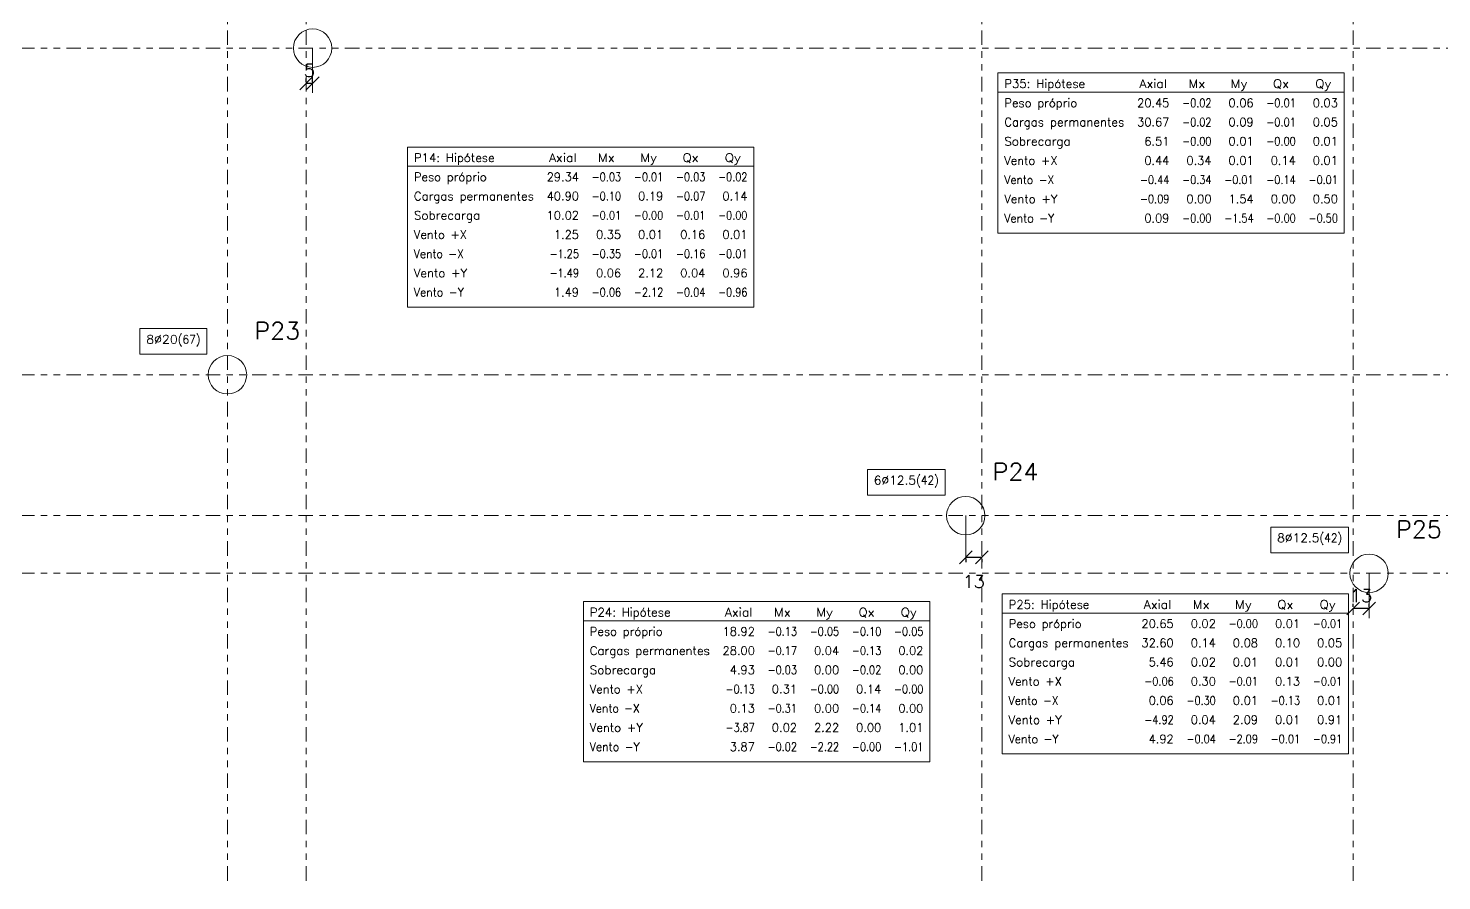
# Model space of a CAD drawing. Header units: metres. Extents: x 0 to 119, y 0 to 84.
# Drawn here: x 62.32 to 84.4, y 17.92 to 31.23 of the extents above; entities that cross this region are included whole.
import ezdxf
from ezdxf.enums import TextEntityAlignment as Align

# ---------------------------------------------------------------- set-up
doc = ezdxf.new("R2010")
doc.units = ezdxf.units.M
doc.linetypes.add('CYPE_RAYAPUNTOPUNTO', pattern=[0.45, 0.225, -0.075, 0, -0.075, 0, -0.075])
for name, color, linetype, lineweight in [('CARGCIM', 7, 'Continuous', 9), ('COTA_COTAS', 2, 'Continuous', 0), ('COTA_FORMAS', 3, 'CYPE_RAYAPUNTOPUNTO', 0), ('SEC_SECAO', 1, 'Continuous', 9)]:
    doc.layers.add(name, color=color, linetype=linetype, lineweight=lineweight)
doc.styles.add('CYPETXT', font='', dxfattribs={"height": 0.2})
doc.styles.add('CYPETXT_0.3', font='', dxfattribs={"height": 0.2})
doc.styles.get('CYPETXT').set_extended_font_data('romans')
doc.styles.get('CYPETXT_0.3').set_extended_font_data('romans')
doc.dimstyles.new('cype_oblique', dxfattribs={"dimtxt": 0.18, "dimasz": 0.18, "dimexe": 0.075, "dimexo": 0.075, "dimgap": 0, "dimtad": 0, "dimdec": 4, "dimzin": 0, "dimdsep": 46, "dimtxsty": 'CYPETXT_0.3', "dimblk": 'OBLIQUE', "dimtsz": 0.1, "dimcen": 0.09, "dimadec": 0, "dimazin": 0, "dimtfac": 1, "dimtdec": 4, "dimtofl": 0, "dimtmove": 2, "dimatfit": 3, "dimfxl": 1, "dimtolj": 1, "dimtzin": 0, "dimarcsym": 0})

# ---------------------------------------------------------------- blocks, each defined once
blk = doc.blocks.new('*D81')
at = {"layer": 'COTA_COTAS', "color": 0, "lineweight": -2, "transparency": 16777216}
for p, q in [((82.9138, 22.07223), (83.1138, 22.27223)), ((83.0138, 22.19723), (83.0138, 22.24723)), ((83.2638, 22.17223), (83.0138, 22.17223)), ((83.1638, 22.07223), (83.3638, 22.27223)), ((83.2638, 22.19723), (83.2638, 22.24723))]:
    blk.add_line(p, q, dxfattribs=at)
at = {"layer": 'Defpoints', "color": 0, "transparency": 16777216}
for p in [(83.0138, 22.17223), (83.0138, 22.12223), (83.2638, 22.12223)]:
    blk.add_point(p, dxfattribs=at)
at = {"layer": 'COTA_COTAS', "color": 0, "transparency": 16777216, "insert": (83.1388, 22.37223), "char_height": 0.2, "attachment_point": 5, "style": 'CYPETXT_0.3'}
blk.add_mtext('\\A1;13', dxfattribs=at)
blk = doc.blocks.new('_OBLIQUE')
at = {"color": 0, "linetype": 'ByBlock', "lineweight": -2}
blk.add_line((-0.5, -0.5), (0.5, 0.5), dxfattribs=at)
blk = doc.blocks.new('*D82')
at = {"layer": 'COTA_COTAS', "color": 0, "lineweight": -2, "transparency": 16777216}
for p, q in [((76.864, 22.872), (77.064, 23.072)), ((76.964, 22.972), (77.214, 22.972)), ((77.114, 22.872), (77.314, 23.072)), ((76.964, 22.947), (76.964, 22.897)), ((77.214, 22.947), (77.214, 22.897))]:
    blk.add_line(p, q, dxfattribs=at)
at = {"layer": 'Defpoints', "color": 0, "transparency": 16777216}
for p in [(76.964, 23.022), (77.214, 23.022), (77.214, 22.972)]:
    blk.add_point(p, dxfattribs=at)
at = {"layer": 'COTA_COTAS', "color": 0, "transparency": 16777216, "insert": (77.089, 22.594), "char_height": 0.2, "attachment_point": 5, "style": 'CYPETXT_0.3'}
blk.add_mtext('\\A1;13', dxfattribs=at)
blk = doc.blocks.new('*D85')
at = {"layer": 'COTA_COTAS', "color": 0, "lineweight": -2, "transparency": 16777216}
for p, q in [((66.5638, 30.27223), (66.7638, 30.47223)), ((66.6638, 30.27223), (66.8638, 30.47223)), ((66.6638, 30.39723), (66.6638, 30.44723)), ((66.7638, 30.37223), (66.6638, 30.37223)), ((66.7638, 30.39723), (66.7638, 30.44723))]:
    blk.add_line(p, q, dxfattribs=at)
at = {"layer": 'Defpoints', "color": 0, "transparency": 16777216}
for p in [(66.6638, 30.37223), (66.6638, 30.32223), (66.7638, 30.32223)]:
    blk.add_point(p, dxfattribs=at)
at = {"layer": 'COTA_COTAS', "color": 0, "transparency": 16777216, "insert": (66.7138, 30.57223), "char_height": 0.2, "attachment_point": 5, "style": 'CYPETXT_0.3'}
blk.add_mtext('\\A1;5', dxfattribs=at)

msp = doc.modelspace()

# ---------------------------------------------------------------- linework, layer by layer
at = {"layer": 'CARGCIM'}
for p, q in [((77.46624, 30.23418), (82.87624, 30.23418)), ((68.24537, 29.07806), (73.65537, 29.07806)), ((77.5338, 22.10223), (82.9438, 22.10223)), ((70.99248, 21.98073), (76.40248, 21.98073))]:
    msp.add_line(p, q, dxfattribs=at)
for points in [[(77.46624, 28.03418), (82.87624, 28.03418), (82.87624, 30.53418), (77.46624, 30.53418), (77.46624, 28.03418)], [(68.24537, 26.87806), (73.65537, 26.87806), (73.65537, 29.37806), (68.24537, 29.37806), (68.24537, 26.87806)], [(64.0658, 26.14223), (65.1138, 26.14223), (65.1138, 26.54223), (64.0658, 26.54223), (64.0658, 26.14223)], [(75.4278, 23.94223), (76.6438, 23.94223), (76.6438, 24.34223), (75.4278, 24.34223), (75.4278, 23.94223)], [(81.7278, 23.04223), (82.9438, 23.04223), (82.9438, 23.44223), (81.7278, 23.44223), (81.7278, 23.04223)], [(77.5338, 19.90223), (82.9438, 19.90223), (82.9438, 22.40223), (77.5338, 22.40223), (77.5338, 19.90223)], [(70.99248, 19.78073), (76.40248, 19.78073), (76.40248, 22.28073), (70.99248, 22.28073), (70.99248, 19.78073)]]:
    msp.add_lwpolyline(points, close=True, dxfattribs=at)
at = {"layer": 'COTA_COTAS'}
for p, q in [((66.7638, 30.92223), (66.7638, 30.22223)), ((76.9638, 23.62223), (76.9638, 22.92223)), ((83.2638, 22.72223), (83.2638, 22.02223))]:
    msp.add_line(p, q, dxfattribs=at)
at = {"layer": 'COTA_FORMAS'}
for p, q in [((65.4338, 17.92223), (65.4338, 45.75223)), ((66.6638, 17.92223), (66.6638, 45.75223)), ((77.2138, 17.92223), (77.2138, 45.75223)), ((83.0138, 17.92223), (83.0138, 45.75223)), ((23.0438, 30.92223), (108.6738, 30.92223)), ((23.0438, 25.82223), (108.6738, 25.82223)), ((23.0438, 23.62223), (108.6738, 23.62223)), ((23.0438, 22.72223), (108.6738, 22.72223))]:
    msp.add_line(p, q, dxfattribs=at)
at = {"layer": 'SEC_SECAO'}
for centre in [(66.7638, 30.92223), (65.4338, 25.82223), (76.9638, 23.62223), (83.2638, 22.72223)]:
    msp.add_circle(centre, 0.3, dxfattribs=at)

# ---------------------------------------------------------------- texts
at = {"layer": 'CARGCIM', "style": 'CYPETXT'}
for s, height, width, p, p2 in [('P35: Hipótese', 0.1333333, 0.86651, (77.56624, 30.30085), (78.82824, 30.30085)), ('Axial', 0.133333, 0.951801, (79.67624, 30.30085), (80.10824, 30.30085)), ('Mx', 0.133333, 1.003182, (80.44124, 30.30085), (80.70524, 30.30085)), ('My', 0.133333, 1.027467, (81.09924, 30.30085), (81.36324, 30.30085)), ('Qx', 0.133333, 1.013425, (81.76224, 30.30085), (82.01624, 30.30085)), ('Qy', 0.133333, 1.039215, (82.42024, 30.30085), (82.67424, 30.30085)), ('Peso próprio', 0.1333333, 0.856821, (77.56624, 30.00085), (78.70424, 30.00085)), ('20.45', 0.133333, 0.869846, (79.64024, 30.00085), (80.14424, 30.00085)), ('-0.02', 0.133333, 0.742202, (80.34424, 30.00085), (80.80224, 30.00085)), ('0.06', 0.133333, 0.869207, (81.06824, 30.00085), (81.46024, 30.00085)), ('-0.01', 0.133333, 0.742202, (81.66024, 30.00085), (82.11824, 30.00085)), ('0.03', 0.133333, 0.869207, (82.38424, 30.00085), (82.77624, 30.00085)), ('Cargas permanentes', 0.1333333, 0.869405, (77.56624, 29.70085), (79.44024, 29.70085)), ('30.67', 0.133333, 0.869846, (79.64024, 29.70085), (80.14424, 29.70085)), ('-0.02', 0.133333, 0.742202, (80.34424, 29.70085), (80.80224, 29.70085)), ('0.09', 0.133333, 0.869207, (81.06824, 29.70085), (81.46024, 29.70085)), ('-0.01', 0.133333, 0.742202, (81.66024, 29.70085), (82.11824, 29.70085)), ('0.05', 0.133333, 0.869207, (82.38424, 29.70085), (82.77624, 29.70085)), ('Sobrecarga', 0.133333, 0.9085, (77.56624, 29.40085), (78.60224, 29.40085)), ('6.51', 0.133333, 0.869207, (79.75224, 29.40085), (80.14424, 29.40085)), ('-0.00', 0.133333, 0.742202, (80.34424, 29.40085), (80.80224, 29.40085)), ('0.01', 0.133333, 0.869207, (81.06824, 29.40085), (81.46024, 29.40085)), ('-0.00', 0.133333, 0.742202, (81.66024, 29.40085), (82.11824, 29.40085)), ('0.01', 0.133333, 0.869207, (82.38424, 29.40085), (82.77624, 29.40085)), ('P14: Hipótese', 0.1333333, 0.86651, (68.34537, 29.14472), (69.60737, 29.14472)), ('Axial', 0.133333, 0.951801, (70.45537, 29.14472), (70.88737, 29.14472)), ('Mx', 0.133333, 1.003182, (71.22037, 29.14472), (71.48437, 29.14472)), ('My', 0.133333, 1.027467, (71.87837, 29.14472), (72.14237, 29.14472)), ('Qx', 0.133333, 1.013425, (72.54137, 29.14472), (72.79537, 29.14472)), ('Qy', 0.133333, 1.039215, (73.19937, 29.14472), (73.45337, 29.14472)), ('Vento +X', 0.133333, 0.843748, (77.56624, 29.10085), (78.39624, 29.10085)), ('0.44', 0.133333, 0.869207, (79.75224, 29.10085), (80.14424, 29.10085)), ('0.34', 0.133333, 0.869207, (80.41024, 29.10085), (80.80224, 29.10085)), ('0.01', 0.133333, 0.869207, (81.06824, 29.10085), (81.46024, 29.10085)), ('0.14', 0.133333, 0.869207, (81.72624, 29.10085), (82.11824, 29.10085)), ('0.01', 0.133333, 0.869207, (82.38424, 29.10085), (82.77624, 29.10085)), ('Peso próprio', 0.1333333, 0.856821, (68.34537, 28.84472), (69.48337, 28.84472)), ('29.34', 0.133333, 0.869846, (70.41937, 28.84472), (70.92337, 28.84472)), ('-0.03', 0.133333, 0.742202, (71.12337, 28.84472), (71.58137, 28.84472)), ('-0.01', 0.133333, 0.742202, (71.78137, 28.84472), (72.23937, 28.84472)), ('-0.03', 0.133333, 0.742202, (72.43937, 28.84472), (72.89737, 28.84472)), ('-0.02', 0.133333, 0.742202, (73.09737, 28.84472), (73.55537, 28.84472)), ('Vento -X', 0.133333, 0.79292, (77.56624, 28.80085), (78.34624, 28.80085)), ('-0.44', 0.133333, 0.742202, (79.68624, 28.80085), (80.14424, 28.80085)), ('-0.34', 0.133333, 0.742202, (80.34424, 28.80085), (80.80224, 28.80085)), ('-0.01', 0.133333, 0.742202, (81.00224, 28.80085), (81.46024, 28.80085)), ('-0.14', 0.133333, 0.742202, (81.66024, 28.80085), (82.11824, 28.80085)), ('-0.01', 0.133333, 0.742202, (82.31824, 28.80085), (82.77624, 28.80085)), ('Cargas permanentes', 0.1333333, 0.869405, (68.34537, 28.54472), (70.21937, 28.54472)), ('40.90', 0.133333, 0.869846, (70.41937, 28.54472), (70.92337, 28.54472)), ('-0.10', 0.133333, 0.742202, (71.12337, 28.54472), (71.58137, 28.54472)), ('0.19', 0.133333, 0.869207, (71.84737, 28.54472), (72.23937, 28.54472)), ('-0.07', 0.133333, 0.742202, (72.43937, 28.54472), (72.89737, 28.54472)), ('0.14', 0.133333, 0.869207, (73.16337, 28.54472), (73.55537, 28.54472)), ('Vento +Y', 0.133333, 0.854632, (77.56624, 28.50085), (78.39624, 28.50085)), ('-0.09', 0.133333, 0.742202, (79.68624, 28.50085), (80.14424, 28.50085)), ('0.00', 0.133333, 0.869207, (80.41024, 28.50085), (80.80224, 28.50085)), ('1.54', 0.133333, 0.869207, (81.06824, 28.50085), (81.46024, 28.50085)), ('0.00', 0.133333, 0.869207, (81.72624, 28.50085), (82.11824, 28.50085)), ('0.50', 0.133333, 0.869207, (82.38424, 28.50085), (82.77624, 28.50085)), ('Sobrecarga', 0.133333, 0.9085, (68.34537, 28.24472), (69.38137, 28.24472)), ('10.02', 0.133333, 0.869846, (70.41937, 28.24472), (70.92337, 28.24472)), ('-0.01', 0.133333, 0.742202, (71.12337, 28.24472), (71.58137, 28.24472)), ('-0.00', 0.133333, 0.742202, (71.78137, 28.24472), (72.23937, 28.24472)), ('-0.01', 0.133333, 0.742202, (72.43937, 28.24472), (72.89737, 28.24472)), ('-0.00', 0.133333, 0.742202, (73.09737, 28.24472), (73.55537, 28.24472)), ('Vento -Y', 0.133333, 0.803148, (77.56624, 28.20085), (78.34624, 28.20085)), ('0.09', 0.133333, 0.869207, (79.75224, 28.20085), (80.14424, 28.20085)), ('-0.00', 0.133333, 0.742202, (80.34424, 28.20085), (80.80224, 28.20085)), ('-1.54', 0.133333, 0.742202, (81.00224, 28.20085), (81.46024, 28.20085)), ('-0.00', 0.133333, 0.742202, (81.66024, 28.20085), (82.11824, 28.20085)), ('-0.50', 0.133333, 0.742202, (82.31824, 28.20085), (82.77624, 28.20085)), ('Vento +X', 0.133333, 0.843748, (68.34537, 27.94472), (69.17537, 27.94472)), ('1.25', 0.133333, 0.869207, (70.53137, 27.94472), (70.92337, 27.94472)), ('0.35', 0.133333, 0.869207, (71.18937, 27.94472), (71.58137, 27.94472)), ('0.01', 0.133333, 0.869207, (71.84737, 27.94472), (72.23937, 27.94472)), ('0.16', 0.133333, 0.869207, (72.50537, 27.94472), (72.89737, 27.94472)), ('0.01', 0.133333, 0.869207, (73.16337, 27.94472), (73.55537, 27.94472)), ('Vento -X', 0.133333, 0.79292, (68.34537, 27.64472), (69.12537, 27.64472)), ('-1.25', 0.133333, 0.742202, (70.46537, 27.64472), (70.92337, 27.64472)), ('-0.35', 0.133333, 0.742202, (71.12337, 27.64472), (71.58137, 27.64472)), ('-0.01', 0.133333, 0.742202, (71.78137, 27.64472), (72.23937, 27.64472)), ('-0.16', 0.133333, 0.742202, (72.43937, 27.64472), (72.89737, 27.64472)), ('-0.01', 0.133333, 0.742202, (73.09737, 27.64472), (73.55537, 27.64472)), ('Vento +Y', 0.133333, 0.854632, (68.34537, 27.34472), (69.17537, 27.34472)), ('-1.49', 0.133333, 0.742202, (70.46537, 27.34472), (70.92337, 27.34472)), ('0.06', 0.133333, 0.869207, (71.18937, 27.34472), (71.58137, 27.34472)), ('2.12', 0.133333, 0.869207, (71.84737, 27.34472), (72.23937, 27.34472)), ('0.04', 0.133333, 0.869207, (72.50537, 27.34472), (72.89737, 27.34472)), ('0.96', 0.133333, 0.869207, (73.16337, 27.34472), (73.55537, 27.34472)), ('Vento -Y', 0.133333, 0.803148, (68.34537, 27.04472), (69.12537, 27.04472)), ('1.49', 0.133333, 0.869207, (70.53137, 27.04472), (70.92337, 27.04472)), ('-0.06', 0.133333, 0.742202, (71.12337, 27.04472), (71.58137, 27.04472)), ('-2.12', 0.133333, 0.742202, (71.78137, 27.04472), (72.23937, 27.04472)), ('-0.04', 0.133333, 0.742202, (72.43937, 27.04472), (72.89737, 27.04472)), ('-0.96', 0.133333, 0.742202, (73.09737, 27.04472), (73.55537, 27.04472)), ('P23', 0.266667, 0.914221, (65.8538, 26.37556), (66.5698, 26.37556)), ('8%%c20', 0.133333, 0.969477, (64.1658, 26.3089), (64.6578, 26.3089)), ('(67)', 0.133333, 0.812098, (64.6578, 26.3089), (65.0138, 26.3089)), ('P24', 0.266667, 0.914221, (77.3838, 24.17556), (78.0998, 24.17556)), ('6%%c12.5', 0.133333, 0.940679, (75.5278, 24.1089), (76.1878, 24.1089)), ('(42)', 0.133333, 0.812098, (76.1878, 24.1089), (76.5438, 24.1089)), ('P25', 0.266667, 0.914221, (83.6838, 23.27556), (84.3998, 23.27556)), ('8%%c12.5', 0.133333, 0.940679, (81.8278, 23.2089), (82.4878, 23.2089)), ('(42)', 0.133333, 0.812098, (82.4878, 23.2089), (82.8438, 23.2089)), ('P25: Hipótese', 0.1333333, 0.86651, (77.6338, 22.1689), (78.8958, 22.1689)), ('Axial', 0.133333, 0.951801, (79.7438, 22.1689), (80.1758, 22.1689)), ('Mx', 0.133333, 1.003182, (80.5088, 22.1689), (80.7728, 22.1689)), ('My', 0.133333, 1.027467, (81.1668, 22.1689), (81.4308, 22.1689)), ('Qx', 0.133333, 1.013425, (81.8298, 22.1689), (82.0838, 22.1689)), ('Qy', 0.133333, 1.039215, (82.4878, 22.1689), (82.7418, 22.1689)), ('P24: Hipótese', 0.1333333, 0.86651, (71.09248, 22.04739), (72.35448, 22.04739)), ('Axial', 0.133333, 0.951801, (73.20248, 22.04739), (73.63448, 22.04739)), ('Mx', 0.133333, 1.003182, (73.96748, 22.04739), (74.23148, 22.04739)), ('My', 0.133333, 1.027467, (74.62548, 22.04739), (74.88948, 22.04739)), ('Qx', 0.133333, 1.013425, (75.28848, 22.04739), (75.54248, 22.04739)), ('Qy', 0.133333, 1.039215, (75.94648, 22.04739), (76.20048, 22.04739)), ('Peso próprio', 0.1333333, 0.856821, (71.09248, 21.74739), (72.23048, 21.74739)), ('18.92', 0.133333, 0.869846, (73.16648, 21.74739), (73.67048, 21.74739)), ('-0.13', 0.133333, 0.742202, (73.87048, 21.74739), (74.32848, 21.74739)), ('-0.05', 0.133333, 0.742202, (74.52848, 21.74739), (74.98648, 21.74739)), ('-0.10', 0.133333, 0.742202, (75.18648, 21.74739), (75.64448, 21.74739)), ('-0.05', 0.133333, 0.742202, (75.84448, 21.74739), (76.30248, 21.74739)), ('Peso próprio', 0.1333333, 0.856821, (77.6338, 21.8689), (78.7718, 21.8689)), ('20.65', 0.133333, 0.869846, (79.7078, 21.8689), (80.2118, 21.8689)), ('0.02', 0.133333, 0.869207, (80.4778, 21.8689), (80.8698, 21.8689)), ('-0.00', 0.133333, 0.742202, (81.0698, 21.8689), (81.5278, 21.8689)), ('0.01', 0.133333, 0.869207, (81.7938, 21.8689), (82.1858, 21.8689)), ('-0.01', 0.133333, 0.742202, (82.3858, 21.8689), (82.8438, 21.8689)), ('Cargas permanentes', 0.1333333, 0.869405, (77.6338, 21.5689), (79.5078, 21.5689)), ('32.60', 0.133333, 0.869846, (79.7078, 21.5689), (80.2118, 21.5689)), ('0.14', 0.133333, 0.869207, (80.4778, 21.5689), (80.8698, 21.5689)), ('0.08', 0.133333, 0.869207, (81.1358, 21.5689), (81.5278, 21.5689)), ('0.10', 0.133333, 0.869207, (81.7938, 21.5689), (82.1858, 21.5689)), ('0.05', 0.133333, 0.869207, (82.4518, 21.5689), (82.8438, 21.5689)), ('Cargas permanentes', 0.1333333, 0.869405, (71.09248, 21.44739), (72.96648, 21.44739)), ('28.00', 0.133333, 0.869846, (73.16648, 21.44739), (73.67048, 21.44739)), ('-0.17', 0.133333, 0.742202, (73.87048, 21.44739), (74.32848, 21.44739)), ('0.04', 0.133333, 0.869207, (74.59448, 21.44739), (74.98648, 21.44739)), ('-0.13', 0.133333, 0.742202, (75.18648, 21.44739), (75.64448, 21.44739)), ('0.02', 0.133333, 0.869207, (75.91048, 21.44739), (76.30248, 21.44739)), ('Sobrecarga', 0.133333, 0.9085, (71.09248, 21.14739), (72.12848, 21.14739)), ('4.93', 0.133333, 0.869207, (73.27848, 21.14739), (73.67048, 21.14739)), ('-0.03', 0.133333, 0.742202, (73.87048, 21.14739), (74.32848, 21.14739)), ('0.00', 0.133333, 0.869207, (74.59448, 21.14739), (74.98648, 21.14739)), ('-0.02', 0.133333, 0.742202, (75.18648, 21.14739), (75.64448, 21.14739)), ('0.00', 0.133333, 0.869207, (75.91048, 21.14739), (76.30248, 21.14739)), ('Sobrecarga', 0.133333, 0.9085, (77.6338, 21.2689), (78.6698, 21.2689)), ('5.46', 0.133333, 0.869207, (79.8198, 21.2689), (80.2118, 21.2689)), ('0.02', 0.133333, 0.869207, (80.4778, 21.2689), (80.8698, 21.2689)), ('0.01', 0.133333, 0.869207, (81.1358, 21.2689), (81.5278, 21.2689)), ('0.01', 0.133333, 0.869207, (81.7938, 21.2689), (82.1858, 21.2689)), ('0.00', 0.133333, 0.869207, (82.4518, 21.2689), (82.8438, 21.2689)), ('Vento +X', 0.133333, 0.843748, (71.09248, 20.84739), (71.92248, 20.84739)), ('-0.13', 0.133333, 0.742202, (73.21248, 20.84739), (73.67048, 20.84739)), ('0.31', 0.133333, 0.869207, (73.93648, 20.84739), (74.32848, 20.84739)), ('-0.00', 0.133333, 0.742202, (74.52848, 20.84739), (74.98648, 20.84739)), ('0.14', 0.133333, 0.869207, (75.25248, 20.84739), (75.64448, 20.84739)), ('-0.00', 0.133333, 0.742202, (75.84448, 20.84739), (76.30248, 20.84739)), ('Vento +X', 0.133333, 0.843748, (77.6338, 20.9689), (78.4638, 20.9689)), ('-0.06', 0.133333, 0.742202, (79.7538, 20.9689), (80.2118, 20.9689)), ('0.30', 0.133333, 0.869207, (80.4778, 20.9689), (80.8698, 20.9689)), ('-0.01', 0.133333, 0.742202, (81.0698, 20.9689), (81.5278, 20.9689)), ('0.13', 0.133333, 0.869207, (81.7938, 20.9689), (82.1858, 20.9689)), ('-0.01', 0.133333, 0.742202, (82.3858, 20.9689), (82.8438, 20.9689)), ('Vento -X', 0.133333, 0.79292, (77.6338, 20.6689), (78.4138, 20.6689)), ('0.06', 0.133333, 0.869207, (79.8198, 20.6689), (80.2118, 20.6689)), ('-0.30', 0.133333, 0.742202, (80.4118, 20.6689), (80.8698, 20.6689)), ('0.01', 0.133333, 0.869207, (81.1358, 20.6689), (81.5278, 20.6689)), ('-0.13', 0.133333, 0.742202, (81.7278, 20.6689), (82.1858, 20.6689)), ('0.01', 0.133333, 0.869207, (82.4518, 20.6689), (82.8438, 20.6689)), ('Vento -X', 0.133333, 0.79292, (71.09248, 20.54739), (71.87248, 20.54739)), ('0.13', 0.133333, 0.869207, (73.27848, 20.54739), (73.67048, 20.54739)), ('-0.31', 0.133333, 0.742202, (73.87048, 20.54739), (74.32848, 20.54739)), ('0.00', 0.133333, 0.869207, (74.59448, 20.54739), (74.98648, 20.54739)), ('-0.14', 0.133333, 0.742202, (75.18648, 20.54739), (75.64448, 20.54739)), ('0.00', 0.133333, 0.869207, (75.91048, 20.54739), (76.30248, 20.54739)), ('Vento +Y', 0.133333, 0.854632, (71.09248, 20.24739), (71.92248, 20.24739)), ('-3.87', 0.133333, 0.742202, (73.21248, 20.24739), (73.67048, 20.24739)), ('0.02', 0.133333, 0.869207, (73.93648, 20.24739), (74.32848, 20.24739)), ('2.22', 0.133333, 0.869207, (74.59448, 20.24739), (74.98648, 20.24739)), ('0.00', 0.133333, 0.869207, (75.25248, 20.24739), (75.64448, 20.24739)), ('1.01', 0.133333, 0.869207, (75.91048, 20.24739), (76.30248, 20.24739)), ('Vento +Y', 0.133333, 0.854632, (77.6338, 20.3689), (78.4638, 20.3689)), ('-4.92', 0.133333, 0.742202, (79.7538, 20.3689), (80.2118, 20.3689)), ('0.04', 0.133333, 0.869207, (80.4778, 20.3689), (80.8698, 20.3689)), ('2.09', 0.133333, 0.869207, (81.1358, 20.3689), (81.5278, 20.3689)), ('0.01', 0.133333, 0.869207, (81.7938, 20.3689), (82.1858, 20.3689)), ('0.91', 0.133333, 0.869207, (82.4518, 20.3689), (82.8438, 20.3689)), ('Vento -Y', 0.133333, 0.803148, (77.6338, 20.0689), (78.4138, 20.0689)), ('4.92', 0.133333, 0.869207, (79.8198, 20.0689), (80.2118, 20.0689)), ('-0.04', 0.133333, 0.742202, (80.4118, 20.0689), (80.8698, 20.0689)), ('-2.09', 0.133333, 0.742202, (81.0698, 20.0689), (81.5278, 20.0689)), ('-0.01', 0.133333, 0.742202, (81.7278, 20.0689), (82.1858, 20.0689)), ('-0.91', 0.133333, 0.742202, (82.3858, 20.0689), (82.8438, 20.0689)), ('Vento -Y', 0.133333, 0.803148, (71.09248, 19.94739), (71.87248, 19.94739)), ('3.87', 0.133333, 0.869207, (73.27848, 19.94739), (73.67048, 19.94739)), ('-0.02', 0.133333, 0.742202, (73.87048, 19.94739), (74.32848, 19.94739)), ('-2.22', 0.133333, 0.742202, (74.52848, 19.94739), (74.98648, 19.94739)), ('-0.00', 0.133333, 0.742202, (75.18648, 19.94739), (75.64448, 19.94739)), ('-1.01', 0.133333, 0.742202, (75.84448, 19.94739), (76.30248, 19.94739))]:
    msp.add_text(s, height=height, dxfattribs=dict(at, width=width)).set_placement(p, p2, align=Align.FIT)

# ---------------------------------------------------------------- dimensions: what is measured, and where the dimension line sits
at = {"layer": 'COTA_COTAS'}
for p1, p2, text, picture, middle in [((66.7638, 30.32223), (66.6638, 30.32223), '5', '*D85', (66.7138, 30.57223)), ((76.9638, 23.02223), (77.2138, 23.02223), '13', '*D82', (77.0888, 22.59447)), ((83.2638, 22.12223), (83.0138, 22.12223), '13', '*D81', (83.1388, 22.37223))]:
    dim = msp.add_aligned_dim(p1=p1, p2=p2, distance=-0.05, text=text, dimstyle='cype_oblique', dxfattribs=at)
    dim.commit()
    dim.dimension.update_dxf_attribs({"geometry": picture, "text_midpoint": middle})

doc.saveas('drawing.dxf')
